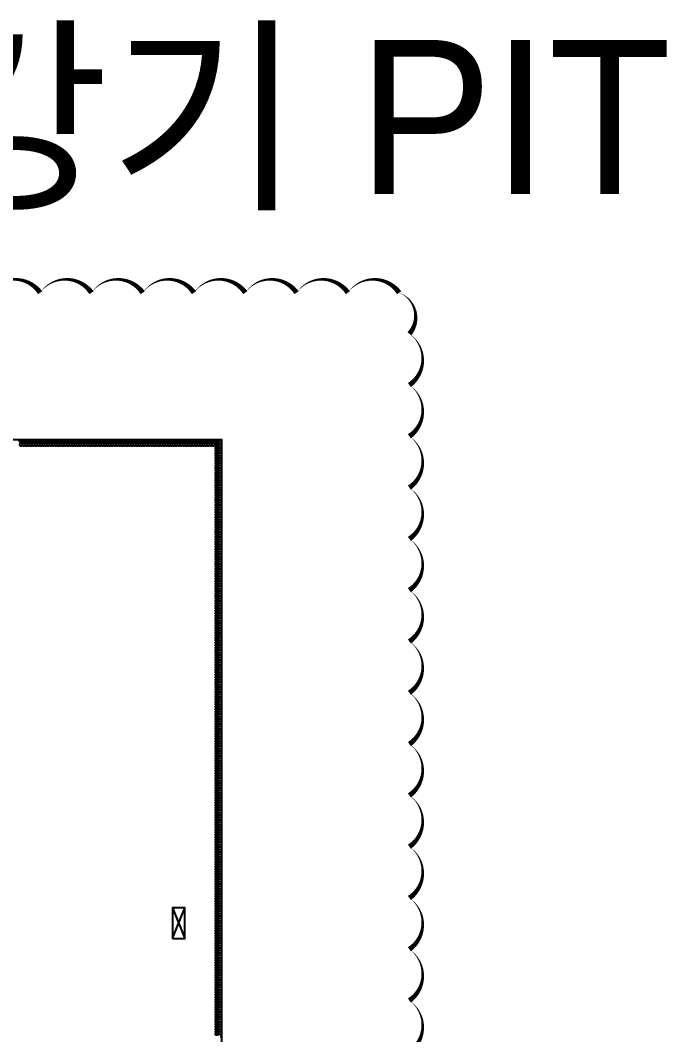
# Model space of a CAD drawing. Header units: millimetres. Extents: x 87841 to 185159, y 39599 to 152003.
# Drawn here: x 96850 to 103153, y 115768 to 125656 of the extents above; entities that cross this region are included whole.
import ezdxf

# ---------------------------------------------------------------- set-up
doc = ezdxf.new("R2010")
doc.units = ezdxf.units.MM
doc.header["$LTSCALE"] = 300
doc.linetypes.add('HID', pattern=[2.3, 1.5, -0.8])
for name, color, linetype in [('ISL', 251, 'Continuous'), ('OPEN', 1, 'HID'), ('트랜치', 8, 'Continuous')]:
    doc.layers.add(name, color=color, linetype=linetype)
doc.layers.add('NOPLOT', color=191, linetype='Continuous', plot=False)
doc.layers.add('NOPLOT-TEXT', color=41, linetype='Continuous', plot=False)
doc.styles.add('Gtx', font='Dotum.ttf')

msp = doc.modelspace()

# ---------------------------------------------------------------- linework, layer by layer
at = {"layer": 'ISL', "elevation": 0}
msp.add_lwpolyline([(92053.6, 107145), (98813.6, 107145), (98813.6, 121565), (92053.6, 121565)], close=True, dxfattribs=at)
at = {"layer": 'ISL'}
for points in [[(98753.6, 121505, -0.509267), (98743, 121519.6), (98752.2, 121550.5, 1.372593), (98731, 121550.5), (98740.2, 121519.6, -0.509267), (98729.6, 121505, -0.509267), (98719, 121519.6), (98728.2, 121550.5, 1.372593), (98707, 121550.5), (98716.2, 121519.6, -0.509267), (98705.6, 121505, -0.509267), (98695, 121519.6), (98704.2, 121550.5, 1.372593), (98683, 121550.5), (98692.2, 121519.6, -0.509267), (98681.6, 121505, -0.509267), (98671, 121519.6), (98680.2, 121550.5, 1.372593), (98659, 121550.5), (98668.2, 121519.6, -0.509267), (98657.6, 121505, -0.509267), (98647, 121519.6), (98656.2, 121550.5, 1.372593), (98635, 121550.5), (98644.2, 121519.6, -0.509267), (98633.6, 121505, -0.509267), (98623, 121519.6), (98632.2, 121550.5, 1.372593), (98611, 121550.5), (98620.2, 121519.6, -0.509267), (98609.6, 121505, -0.509267), (98599, 121519.6), (98608.2, 121550.5, 1.372593), (98587, 121550.5), (98596.2, 121519.6, -0.509267), (98585.6, 121505, -0.509267), (98575, 121519.6), (98584.2, 121550.5, 1.372593), (98563, 121550.5), (98572.2, 121519.6, -0.509267), (98561.6, 121505, -0.509267), (98551, 121519.6), (98560.2, 121550.5, 1.372593), (98539, 121550.5), (98548.2, 121519.6, -0.509267), (98537.6, 121505, -0.509267), (98527, 121519.6), (98536.2, 121550.5, 1.372593), (98515, 121550.5), (98524.2, 121519.6, -0.509267), (98513.6, 121505, -0.509267), (98503, 121519.6), (98512.2, 121550.5, 1.372593), (98491, 121550.5), (98500.2, 121519.6, -0.509267), (98489.6, 121505, -0.509267), (98479, 121519.6), (98488.2, 121550.5, 1.372593), (98467, 121550.5), (98476.2, 121519.6, -0.509267), (98465.6, 121505, -0.509267), (98455, 121519.6), (98464.2, 121550.5, 1.372593), (98443, 121550.5), (98452.2, 121519.6, -0.509267), (98441.6, 121505, -0.509267), (98431, 121519.6), (98440.2, 121550.5, 1.372593), (98419, 121550.5), (98428.2, 121519.6, -0.509267), (98417.6, 121505, -0.509267), (98407, 121519.6), (98416.2, 121550.5, 1.372593), (98395, 121550.5), (98404.2, 121519.6, -0.509267), (98393.6, 121505, -0.509267), (98383, 121519.6), (98392.2, 121550.5, 1.372593), (98371, 121550.5), (98380.2, 121519.6, -0.509267), (98369.6, 121505, -0.509267), (98359, 121519.6), (98368.2, 121550.5, 1.372593), (98347, 121550.5), (98356.2, 121519.6, -0.509267), (98345.6, 121505, -0.509267), (98335, 121519.6), (98344.2, 121550.5, 1.372593), (98323, 121550.5), (98332.2, 121519.6, -0.509267), (98321.6, 121505, -0.509267), (98311, 121519.6), (98320.2, 121550.5, 1.372593), (98299, 121550.5), (98308.2, 121519.6, -0.509267), (98297.6, 121505, -0.509267), (98287, 121519.6), (98296.2, 121550.5, 1.372593), (98275, 121550.5), (98284.2, 121519.6, -0.509267), (98273.6, 121505, -0.509267), (98263, 121519.6), (98272.2, 121550.5, 1.372593), (98251, 121550.5), (98260.2, 121519.6, -0.509267), (98249.6, 121505, -0.509267), (98239, 121519.6), (98248.2, 121550.5, 1.372593), (98227, 121550.5), (98236.2, 121519.6, -0.509267), (98225.6, 121505, -0.509267), (98215, 121519.6), (98224.2, 121550.5, 1.372593), (98203, 121550.5), (98212.2, 121519.6, -0.509267), (98201.6, 121505, -0.509267), (98191, 121519.6), (98200.2, 121550.5, 1.372593), (98179, 121550.5), (98188.2, 121519.6, -0.509267), (98177.6, 121505, -0.509267), (98167, 121519.6), (98176.2, 121550.5, 1.372593), (98155, 121550.5), (98164.2, 121519.6, -0.509267), (98153.6, 121505, -0.509267), (98143, 121519.6), (98152.2, 121550.5, 1.372593), (98131, 121550.5), (98140.2, 121519.6, -0.509267), (98129.6, 121505, -0.509267), (98119, 121519.6), (98128.2, 121550.5, 1.372593), (98107, 121550.5), (98116.2, 121519.6, -0.509267), (98105.6, 121505, -0.509267), (98095, 121519.6), (98104.2, 121550.5, 1.372593), (98083, 121550.5), (98092.2, 121519.6, -0.509267), (98081.6, 121505, -0.509267), (98071, 121519.6), (98080.2, 121550.5, 1.372593), (98059, 121550.5), (98068.2, 121519.6, -0.509267), (98057.6, 121505, -0.509267), (98047, 121519.6), (98056.2, 121550.5, 1.372593), (98035, 121550.5), (98044.2, 121519.6, -0.509267), (98033.6, 121505, -0.509267), (98023, 121519.6), (98032.2, 121550.5, 1.372593), (98011, 121550.5), (98020.2, 121519.6, -0.509267), (98009.6, 121505, -0.509267), (97999, 121519.6), (98008.2, 121550.5, 1.372593), (97987, 121550.5), (97996.2, 121519.6, -0.509267), (97985.6, 121505, -0.509267), (97975, 121519.6), (97984.2, 121550.5, 1.372593), (97963, 121550.5), (97972.2, 121519.6, -0.509267), (97961.6, 121505, -0.509267), (97951, 121519.6), (97960.2, 121550.5, 1.372593), (97939, 121550.5), (97948.2, 121519.6, -0.509267), (97937.6, 121505, -0.509267), (97927, 121519.6), (97936.2, 121550.5, 1.372593), (97915, 121550.5), (97924.2, 121519.6, -0.509267), (97913.6, 121505, -0.509267), (97903, 121519.6), (97912.2, 121550.5, 1.372593), (97891, 121550.5), (97900.2, 121519.6, -0.509267), (97889.6, 121505, -0.509267), (97879, 121519.6), (97888.2, 121550.5, 1.372593), (97867, 121550.5), (97876.2, 121519.6, -0.509267), (97865.6, 121505, -0.509267), (97855, 121519.6), (97864.2, 121550.5, 1.372593), (97843, 121550.5), (97852.2, 121519.6, -0.509267), (97841.6, 121505, -0.509267), (97831, 121519.6), (97840.2, 121550.5, 1.372593), (97819, 121550.5), (97828.2, 121519.6, -0.509267), (97817.6, 121505, -0.509267), (97807, 121519.6), (97816.2, 121550.5, 1.372593), (97795, 121550.5), (97804.2, 121519.6, -0.509267), (97793.6, 121505, -0.509267), (97783, 121519.6), (97792.2, 121550.5, 1.372593), (97771, 121550.5), (97780.2, 121519.6, -0.509267), (97769.6, 121505, -0.509267), (97759, 121519.6), (97768.2, 121550.5, 1.372593), (97747, 121550.5), (97756.2, 121519.6, -0.509267), (97745.6, 121505, -0.509267), (97735, 121519.6), (97744.2, 121550.5, 1.372593), (97723, 121550.5), (97732.2, 121519.6, -0.509267), (97721.6, 121505, -0.509267), (97711, 121519.6), (97720.2, 121550.5, 1.372593), (97699, 121550.5), (97708.2, 121519.6, -0.509267), (97697.6, 121505, -0.509267), (97687, 121519.6), (97696.2, 121550.5, 1.372593), (97675, 121550.5), (97684.2, 121519.6, -0.509267), (97673.6, 121505, -0.509267), (97663, 121519.6), (97672.2, 121550.5, 1.372593), (97651, 121550.5), (97660.2, 121519.6, -0.509267), (97649.6, 121505, -0.509267), (97639, 121519.6), (97648.2, 121550.5, 1.372593), (97627, 121550.5), (97636.2, 121519.6, -0.509267), (97625.6, 121505, -0.509267), (97615, 121519.6), (97624.2, 121550.5, 1.372593), (97603, 121550.5), (97612.2, 121519.6, -0.509267), (97601.6, 121505, -0.509267), (97591, 121519.6), (97600.2, 121550.5, 1.372593), (97579, 121550.5), (97588.2, 121519.6, -0.509267), (97577.6, 121505, -0.509267), (97567, 121519.6), (97576.2, 121550.5, 1.372593), (97555, 121550.5), (97564.2, 121519.6, -0.509267), (97553.6, 121505, -0.509267), (97543, 121519.6), (97552.2, 121550.5, 1.372593), (97531, 121550.5), (97540.2, 121519.6, -0.509267), (97529.6, 121505, -0.509267), (97519, 121519.6), (97528.2, 121550.5, 1.372593), (97507, 121550.5), (97516.2, 121519.6, -0.509267), (97505.6, 121505, -0.509267), (97495, 121519.6), (97504.2, 121550.5, 1.372593), (97483, 121550.5), (97492.2, 121519.6, -0.509267), (97481.6, 121505, -0.509267), (97471, 121519.6), (97480.2, 121550.5, 1.372593), (97459, 121550.5), (97468.2, 121519.6, -0.509267), (97457.6, 121505, -0.509267), (97447, 121519.6), (97456.2, 121550.5, 1.372593), (97435, 121550.5), (97444.2, 121519.6, -0.509267), (97433.6, 121505, -0.509267), (97423, 121519.6), (97432.2, 121550.5, 1.372593), (97411, 121550.5), (97420.2, 121519.6, -0.509267), (97409.6, 121505, -0.509267), (97399, 121519.6), (97408.2, 121550.5, 1.372593), (97387, 121550.5), (97396.2, 121519.6, -0.509267), (97385.6, 121505, -0.509267), (97375, 121519.6), (97384.2, 121550.5, 1.372593), (97363, 121550.5), (97372.2, 121519.6, -0.509267), (97361.6, 121505, -0.509267), (97351, 121519.6), (97360.2, 121550.5, 1.372593), (97339, 121550.5), (97348.2, 121519.6, -0.509267), (97337.6, 121505, -0.509267), (97327, 121519.6), (97336.2, 121550.5, 1.372593), (97315, 121550.5), (97324.2, 121519.6, -0.509267), (97313.6, 121505, -0.509267), (97303, 121519.6), (97312.2, 121550.5, 1.372593), (97291, 121550.5), (97300.2, 121519.6, -0.509267), (97289.6, 121505, -0.509267), (97279, 121519.6), (97288.2, 121550.5, 1.372593), (97267, 121550.5), (97276.2, 121519.6, -0.509267), (97265.6, 121505, -0.509267), (97255, 121519.6), (97264.2, 121550.5, 1.372593), (97243, 121550.5), (97252.2, 121519.6, -0.509267), (97241.6, 121505, -0.509267), (97231, 121519.6), (97240.2, 121550.5, 1.372593), (97219, 121550.5), (97228.2, 121519.6, -0.509267), (97217.6, 121505, -0.509267), (97207, 121519.6), (97216.2, 121550.5, 1.372593), (97195, 121550.5), (97204.2, 121519.6, -0.509267), (97193.6, 121505, -0.509267), (97183, 121519.6), (97192.2, 121550.5, 1.372593), (97171, 121550.5), (97180.2, 121519.6, -0.509267), (97169.6, 121505, -0.509267), (97159, 121519.6), (97168.2, 121550.5, 1.372593), (97147, 121550.5), (97156.2, 121519.6, -0.509267), (97145.6, 121505, -0.509267), (97135, 121519.6), (97144.2, 121550.5, 1.372593), (97123, 121550.5), (97132.2, 121519.6, -0.509267), (97121.6, 121505, -0.509267), (97111, 121519.6), (97120.2, 121550.5, 1.372593), (97099, 121550.5), (97108.2, 121519.6, -0.509267), (97097.6, 121505, -0.509267), (97087, 121519.6), (97096.2, 121550.5, 1.372593), (97075, 121550.5), (97084.2, 121519.6, -0.509267), (97073.6, 121505, -0.509267), (97063, 121519.6), (97072.2, 121550.5, 1.372593), (97051, 121550.5), (97060.2, 121519.6, -0.509267), (97049.6, 121505, -0.509267), (97039, 121519.6), (97048.2, 121550.5, 1.372593), (97027, 121550.5), (97036.2, 121519.6, -0.509267), (97025.6, 121505, -0.509267), (97015, 121519.6), (97024.2, 121550.5, 1.372593), (97003, 121550.5), (97012.2, 121519.6, -0.509267), (97001.6, 121505, -0.509267), (96991, 121519.6), (97000.2, 121550.5, 1.372593), (96979, 121550.5), (96988.2, 121519.6, -0.509267), (96977.6, 121505, -0.509267), (96967, 121519.6), (96976.2, 121550.5, 1.372593), (96955, 121550.5), (96964.2, 121519.6, -0.509267), (96953.6, 121505, -0.509267), (96943, 121519.6), (96952.2, 121550.5, 1.372593), (96931, 121550.5), (96940.2, 121519.6, -0.509267), (96929.6, 121505, -0.509267), (96919, 121519.6), (96928.2, 121550.5, 1.372593), (96907, 121550.5), (96916.2, 121519.6, -0.509267), (96905.6, 121505, -0.509267), (96895, 121519.6), (96904.2, 121550.5, 1.372593), (96883, 121550.5), (96892.2, 121519.6, -0.509267), (96881.6, 121505, -0.509267), (96871, 121519.6), (96880.2, 121550.5, 1.372593), (96859, 121550.5), (96868.2, 121519.6, -0.509267), (96857.6, 121505, -0.509267), (96847, 121519.6), (96856.2, 121550.5, 1.372593), (96835, 121550.5)], [(98799, 115750.4, 1.372593), (98799, 115771.6), (98768.1, 115762.4, -0.509267), (98753.6, 115773, -0.509267), (98768.1, 115783.6), (98799, 115774.4, 1.372593), (98799, 115795.6), (98768.1, 115786.4, -0.509267), (98753.6, 115797, -0.509267), (98768.1, 115807.6), (98799, 115798.4, 1.372593), (98799, 115819.6), (98768.1, 115810.4, -0.509267), (98753.6, 115821, -0.509267), (98768.1, 115831.6), (98799, 115822.4, 1.372593), (98799, 115843.6), (98768.1, 115834.4, -0.509267), (98753.6, 115845, -0.509267), (98768.1, 115855.6), (98799, 115846.4, 1.372593), (98799, 115867.6), (98768.1, 115858.4, -0.509267), (98753.6, 115869, -0.509267), (98768.1, 115879.6), (98799, 115870.4, 1.372593), (98799, 115891.6), (98768.1, 115882.4, -0.509267), (98753.6, 115893, -0.509267), (98768.1, 115903.6), (98799, 115894.4, 1.372593), (98799, 115915.6), (98768.1, 115906.4, -0.509267), (98753.6, 115917, -0.509267), (98768.1, 115927.6), (98799, 115918.4, 1.372593), (98799, 115939.6), (98768.1, 115930.4, -0.509267), (98753.6, 115941, -0.509267), (98768.1, 115951.6), (98799, 115942.4, 1.372593), (98799, 115963.6), (98768.1, 115954.4, -0.509267), (98753.6, 115965, -0.509267), (98768.1, 115975.6), (98799, 115966.4, 1.372593), (98799, 115987.6), (98768.1, 115978.4, -0.509267), (98753.6, 115989, -0.509267), (98768.1, 115999.6), (98799, 115990.4, 1.372593), (98799, 116011.6), (98768.1, 116002.4, -0.509267), (98753.6, 116013, -0.509267), (98768.1, 116023.6), (98799, 116014.4, 1.372593), (98799, 116035.6), (98768.1, 116026.4, -0.509267), (98753.6, 116037, -0.509267), (98768.1, 116047.6), (98799, 116038.4, 1.372593), (98799, 116059.6), (98768.1, 116050.4, -0.509267), (98753.6, 116061, -0.509267), (98768.1, 116071.6), (98799, 116062.4, 1.372593), (98799, 116083.6), (98768.1, 116074.4, -0.509267), (98753.6, 116085, -0.509267), (98768.1, 116095.6), (98799, 116086.4, 1.372593), (98799, 116107.6), (98768.1, 116098.4, -0.509267), (98753.6, 116109, -0.509267), (98768.1, 116119.6), (98799, 116110.4, 1.372593), (98799, 116131.6), (98768.1, 116122.4, -0.509267), (98753.6, 116133, -0.509267), (98768.1, 116143.6), (98799, 116134.4, 1.372593), (98799, 116155.6), (98768.1, 116146.4, -0.509267), (98753.6, 116157, -0.509267), (98768.1, 116167.6), (98799, 116158.4, 1.372593), (98799, 116179.6), (98768.1, 116170.4, -0.509267), (98753.6, 116181, -0.509267), (98768.1, 116191.6), (98799, 116182.4, 1.372593), (98799, 116203.6), (98768.1, 116194.4, -0.509267), (98753.6, 116205, -0.509267), (98768.1, 116215.6), (98799, 116206.4, 1.372593), (98799, 116227.6), (98768.1, 116218.4, -0.509267), (98753.6, 116229, -0.509267), (98768.1, 116239.6), (98799, 116230.4, 1.372593), (98799, 116251.6), (98768.1, 116242.4, -0.509267), (98753.6, 116253, -0.509267), (98768.1, 116263.6), (98799, 116254.4, 1.372593), (98799, 116275.6), (98768.1, 116266.4, -0.509267), (98753.6, 116277, -0.509267), (98768.1, 116287.6), (98799, 116278.4, 1.372593), (98799, 116299.6), (98768.1, 116290.4, -0.509267), (98753.6, 116301, -0.509267), (98768.1, 116311.6), (98799, 116302.4, 1.372593), (98799, 116323.6), (98768.1, 116314.4, -0.509267), (98753.6, 116325, -0.509267), (98768.1, 116335.6), (98799, 116326.4, 1.372593), (98799, 116347.6), (98768.1, 116338.4, -0.509267), (98753.6, 116349, -0.509267), (98768.1, 116359.6), (98799, 116350.4, 1.372593), (98799, 116371.6), (98768.1, 116362.4, -0.509267), (98753.6, 116373, -0.509267), (98768.1, 116383.6), (98799, 116374.4, 1.372593), (98799, 116395.6), (98768.1, 116386.4, -0.509267), (98753.6, 116397, -0.509267), (98768.1, 116407.6), (98799, 116398.4, 1.372593), (98799, 116419.6), (98768.1, 116410.4, -0.509267), (98753.6, 116421, -0.509267), (98768.1, 116431.6), (98799, 116422.4, 1.372593), (98799, 116443.6), (98768.1, 116434.4, -0.509267), (98753.6, 116445, -0.509267), (98768.1, 116455.6), (98799, 116446.4, 1.372593), (98799, 116467.6), (98768.1, 116458.4, -0.509267), (98753.6, 116469, -0.509267), (98768.1, 116479.6), (98799, 116470.4, 1.372593), (98799, 116491.6), (98768.1, 116482.4, -0.509267), (98753.6, 116493, -0.509267), (98768.1, 116503.6), (98799, 116494.4, 1.372593), (98799, 116515.6), (98768.1, 116506.4, -0.509267), (98753.6, 116517, -0.509267), (98768.1, 116527.6), (98799, 116518.4, 1.372593), (98799, 116539.6), (98768.1, 116530.4, -0.509267), (98753.6, 116541, -0.509267), (98768.1, 116551.6), (98799, 116542.4, 1.372593), (98799, 116563.6), (98768.1, 116554.4, -0.509267), (98753.6, 116565, -0.509267), (98768.1, 116575.6), (98799, 116566.4, 1.372593), (98799, 116587.6), (98768.1, 116578.4, -0.509267), (98753.6, 116589, -0.509267), (98768.1, 116599.6), (98799, 116590.4, 1.372593), (98799, 116611.6), (98768.1, 116602.4, -0.509267), (98753.6, 116613, -0.509267), (98768.1, 116623.6), (98799, 116614.4, 1.372593), (98799, 116635.6), (98768.1, 116626.4, -0.509267), (98753.6, 116637, -0.509267), (98768.1, 116647.6), (98799, 116638.4, 1.372593), (98799, 116659.6), (98768.1, 116650.4, -0.509267), (98753.6, 116661, -0.509267), (98768.1, 116671.6), (98799, 116662.4, 1.372593), (98799, 116683.6), (98768.1, 116674.4, -0.509267), (98753.6, 116685, -0.509267), (98768.1, 116695.6), (98799, 116686.4, 1.372593), (98799, 116707.6), (98768.1, 116698.4, -0.509267), (98753.6, 116709, -0.509267), (98768.1, 116719.6), (98799, 116710.4, 1.372593), (98799, 116731.6), (98768.1, 116722.4, -0.509267), (98753.6, 116733, -0.509267), (98768.1, 116743.6), (98799, 116734.4, 1.372593), (98799, 116755.6), (98768.1, 116746.4, -0.509267), (98753.6, 116757, -0.509267), (98768.1, 116767.6), (98799, 116758.4, 1.372593), (98799, 116779.6), (98768.1, 116770.4, -0.509267), (98753.6, 116781, -0.509267), (98768.1, 116791.6), (98799, 116782.4, 1.372593), (98799, 116803.6), (98768.1, 116794.4, -0.509267), (98753.6, 116805, -0.509267), (98768.1, 116815.6), (98799, 116806.4, 1.372593), (98799, 116827.6), (98768.1, 116818.4, -0.509267), (98753.6, 116829, -0.509267), (98768.1, 116839.6), (98799, 116830.4, 1.372593), (98799, 116851.6), (98768.1, 116842.4, -0.509267), (98753.6, 116853, -0.509267), (98768.1, 116863.6), (98799, 116854.4, 1.372593), (98799, 116875.6), (98768.1, 116866.4, -0.509267), (98753.6, 116877, -0.509267), (98768.1, 116887.6), (98799, 116878.4, 1.372593), (98799, 116899.6), (98768.1, 116890.4, -0.509267), (98753.6, 116901, -0.509267), (98768.1, 116911.6), (98799, 116902.4, 1.372593), (98799, 116923.6), (98768.1, 116914.4, -0.509267), (98753.6, 116925, -0.509267), (98768.1, 116935.6), (98799, 116926.4, 1.372593), (98799, 116947.6), (98768.1, 116938.4, -0.509267), (98753.6, 116949, -0.509267), (98768.1, 116959.6), (98799, 116950.4, 1.372593), (98799, 116971.6), (98768.1, 116962.4, -0.509267), (98753.6, 116973, -0.509267), (98768.1, 116983.6), (98799, 116974.4, 1.372593), (98799, 116995.6), (98768.1, 116986.4, -0.509267), (98753.6, 116997, -0.509267), (98768.1, 117007.6), (98799, 116998.4, 1.372593), (98799, 117019.6), (98768.1, 117010.4, -0.509267), (98753.6, 117021, -0.509267), (98768.1, 117031.6), (98799, 117022.4, 1.372593), (98799, 117043.6), (98768.1, 117034.4, -0.509267), (98753.6, 117045, -0.509267), (98768.1, 117055.6), (98799, 117046.4, 1.372593), (98799, 117067.6), (98768.1, 117058.4, -0.509267), (98753.6, 117069, -0.509267), (98768.1, 117079.6), (98799, 117070.4, 1.372593), (98799, 117091.6), (98768.1, 117082.4, -0.509267), (98753.6, 117093, -0.509267), (98768.1, 117103.6), (98799, 117094.4, 1.372593), (98799, 117115.6), (98768.1, 117106.4, -0.509267), (98753.6, 117117, -0.509267), (98768.1, 117127.6), (98799, 117118.4, 1.372593), (98799, 117139.6), (98768.1, 117130.4, -0.509267), (98753.6, 117141, -0.509267), (98768.1, 117151.6), (98799, 117142.4, 1.372593), (98799, 117163.6), (98768.1, 117154.4, -0.509267), (98753.6, 117165, -0.509267), (98768.1, 117175.6), (98799, 117166.4, 1.372593), (98799, 117187.6), (98768.1, 117178.4, -0.509267), (98753.6, 117189, -0.509267), (98768.1, 117199.6), (98799, 117190.4, 1.372593), (98799, 117211.6), (98768.1, 117202.4, -0.509267), (98753.6, 117213, -0.509267), (98768.1, 117223.6), (98799, 117214.4, 1.372593), (98799, 117235.6), (98768.1, 117226.4, -0.509267), (98753.6, 117237, -0.509267), (98768.1, 117247.6), (98799, 117238.4, 1.372593), (98799, 117259.6), (98768.1, 117250.4, -0.509267), (98753.6, 117261, -0.509267), (98768.1, 117271.6), (98799, 117262.4, 1.372593), (98799, 117283.6), (98768.1, 117274.4, -0.509267), (98753.6, 117285, -0.509267), (98768.1, 117295.6), (98799, 117286.4, 1.372593), (98799, 117307.6), (98768.1, 117298.4, -0.509267), (98753.6, 117309, -0.509267), (98768.1, 117319.6), (98799, 117310.4, 1.372593), (98799, 117331.6), (98768.1, 117322.4, -0.509267), (98753.6, 117333, -0.509267), (98768.1, 117343.6), (98799, 117334.4, 1.372593), (98799, 117355.6), (98768.1, 117346.4, -0.509267), (98753.6, 117357, -0.509267), (98768.1, 117367.6), (98799, 117358.4, 1.372593), (98799, 117379.6), (98768.1, 117370.4, -0.509267), (98753.6, 117381, -0.509267), (98768.1, 117391.6), (98799, 117382.4, 1.372593), (98799, 117403.6), (98768.1, 117394.4, -0.509267), (98753.6, 117405, -0.509267), (98768.1, 117415.6), (98799, 117406.4, 1.372593), (98799, 117427.6), (98768.1, 117418.4, -0.509267), (98753.6, 117429, -0.509267), (98768.1, 117439.6), (98799, 117430.4, 1.372593), (98799, 117451.6), (98768.1, 117442.4, -0.509267), (98753.6, 117453, -0.509267), (98768.1, 117463.6), (98799, 117454.4, 1.372593), (98799, 117475.6), (98768.1, 117466.4, -0.509267), (98753.6, 117477, -0.509267), (98768.1, 117487.6), (98799, 117478.4, 1.372593), (98799, 117499.6), (98768.1, 117490.4, -0.509267), (98753.6, 117501, -0.509267), (98768.1, 117511.6), (98799, 117502.4, 1.372593), (98799, 117523.6), (98768.1, 117514.4, -0.509267), (98753.6, 117525, -0.509267), (98768.1, 117535.6), (98799, 117526.4, 1.372593), (98799, 117547.6), (98768.1, 117538.4, -0.509267), (98753.6, 117549, -0.509267), (98768.1, 117559.6), (98799, 117550.4, 1.372593), (98799, 117571.6), (98768.1, 117562.4, -0.509267), (98753.6, 117573, -0.509267), (98768.1, 117583.6), (98799, 117574.4, 1.372593), (98799, 117595.6), (98768.1, 117586.4, -0.509267), (98753.6, 117597, -0.509267), (98768.1, 117607.6), (98799, 117598.4, 1.372593), (98799, 117619.6), (98768.1, 117610.4, -0.509267), (98753.6, 117621, -0.509267), (98768.1, 117631.6), (98799, 117622.4, 1.372593), (98799, 117643.6), (98768.1, 117634.4, -0.509267), (98753.6, 117645, -0.509267), (98768.1, 117655.6), (98799, 117646.4, 1.372593), (98799, 117667.6), (98768.1, 117658.4, -0.509267), (98753.6, 117669, -0.509267), (98768.1, 117679.6), (98799, 117670.4, 1.372593), (98799, 117691.6), (98768.1, 117682.4, -0.509267), (98753.6, 117693, -0.509267), (98768.1, 117703.6), (98799, 117694.4, 1.372593), (98799, 117715.6), (98768.1, 117706.4, -0.509267), (98753.6, 117717, -0.509267), (98768.1, 117727.6), (98799, 117718.4, 1.372593), (98799, 117739.6), (98768.1, 117730.4, -0.509267), (98753.6, 117741, -0.509267), (98768.1, 117751.6), (98799, 117742.4, 1.372593), (98799, 117763.6), (98768.1, 117754.4, -0.509267), (98753.6, 117765, -0.509267), (98768.1, 117775.6), (98799, 117766.4, 1.372593), (98799, 117787.6), (98768.1, 117778.4, -0.509267), (98753.6, 117789, -0.509267), (98768.1, 117799.6), (98799, 117790.4, 1.372593), (98799, 117811.6), (98768.1, 117802.4, -0.509267), (98753.6, 117813, -0.509267), (98768.1, 117823.6), (98799, 117814.4, 1.372593), (98799, 117835.6), (98768.1, 117826.4, -0.509267), (98753.6, 117837, -0.509267), (98768.1, 117847.6), (98799, 117838.4, 1.372593), (98799, 117859.6), (98768.1, 117850.4, -0.509267), (98753.6, 117861, -0.509267), (98768.1, 117871.6), (98799, 117862.4, 1.372593), (98799, 117883.6), (98768.1, 117874.4, -0.509267), (98753.6, 117885, -0.509267), (98768.1, 117895.6), (98799, 117886.4, 1.372593), (98799, 117907.6), (98768.1, 117898.4, -0.509267), (98753.6, 117909, -0.509267), (98768.1, 117919.6), (98799, 117910.4, 1.372593), (98799, 117931.6), (98768.1, 117922.4, -0.509267), (98753.6, 117933, -0.509267), (98768.1, 117943.6), (98799, 117934.4, 1.372593), (98799, 117955.6), (98768.1, 117946.4, -0.509267), (98753.6, 117957, -0.509267), (98768.1, 117967.6), (98799, 117958.4, 1.372593), (98799, 117979.6), (98768.1, 117970.4, -0.509267), (98753.6, 117981, -0.509267), (98768.1, 117991.6), (98799, 117982.4, 1.372593), (98799, 118003.6), (98768.1, 117994.4, -0.509267), (98753.6, 118005, -0.509267), (98768.1, 118015.6), (98799, 118006.4, 1.372593), (98799, 118027.6), (98768.1, 118018.4, -0.509267), (98753.6, 118029, -0.509267), (98768.1, 118039.6), (98799, 118030.4, 1.372593), (98799, 118051.6), (98768.1, 118042.4, -0.509267), (98753.6, 118053, -0.509267), (98768.1, 118063.6), (98799, 118054.4, 1.372593), (98799, 118075.6), (98768.1, 118066.4, -0.509267), (98753.6, 118077, -0.509267), (98768.1, 118087.6), (98799, 118078.4, 1.372593), (98799, 118099.6), (98768.1, 118090.4, -0.509267), (98753.6, 118101, -0.509267), (98768.1, 118111.6), (98799, 118102.4, 1.372593), (98799, 118123.6), (98768.1, 118114.4, -0.509267), (98753.6, 118125, -0.509267), (98768.1, 118135.6), (98799, 118126.4, 1.372593), (98799, 118147.6), (98768.1, 118138.4, -0.509267), (98753.6, 118149, -0.509267), (98768.1, 118159.6), (98799, 118150.4, 1.372593), (98799, 118171.6), (98768.1, 118162.4, -0.509267), (98753.6, 118173, -0.509267), (98768.1, 118183.6), (98799, 118174.4, 1.372593), (98799, 118195.6), (98768.1, 118186.4, -0.509267), (98753.6, 118197, -0.509267), (98768.1, 118207.6), (98799, 118198.4, 1.372593), (98799, 118219.6), (98768.1, 118210.4, -0.509267), (98753.6, 118221, -0.509267), (98768.1, 118231.6), (98799, 118222.4, 1.372593), (98799, 118243.6), (98768.1, 118234.4, -0.509267), (98753.6, 118245, -0.509267), (98768.1, 118255.6), (98799, 118246.4, 1.372593), (98799, 118267.6), (98768.1, 118258.4, -0.509267), (98753.6, 118269, -0.509267), (98768.1, 118279.6), (98799, 118270.4, 1.372593), (98799, 118291.6), (98768.1, 118282.4, -0.509267), (98753.6, 118293, -0.509267), (98768.1, 118303.6), (98799, 118294.4, 1.372593), (98799, 118315.6), (98768.1, 118306.4, -0.509267), (98753.6, 118317, -0.509267), (98768.1, 118327.6), (98799, 118318.4, 1.372593), (98799, 118339.6), (98768.1, 118330.4, -0.509267), (98753.6, 118341, -0.509267), (98768.1, 118351.6), (98799, 118342.4, 1.372593), (98799, 118363.6), (98768.1, 118354.4, -0.509267), (98753.6, 118365, -0.509267), (98768.1, 118375.6), (98799, 118366.4, 1.372593), (98799, 118387.6), (98768.1, 118378.4, -0.509267), (98753.6, 118389, -0.509267), (98768.1, 118399.6), (98799, 118390.4, 1.372593), (98799, 118411.6), (98768.1, 118402.4, -0.509267), (98753.6, 118413, -0.509267), (98768.1, 118423.6), (98799, 118414.4, 1.372593), (98799, 118435.6), (98768.1, 118426.4, -0.509267), (98753.6, 118437, -0.509267), (98768.1, 118447.6), (98799, 118438.4, 1.372593), (98799, 118459.6), (98768.1, 118450.4, -0.509267), (98753.6, 118461, -0.509267), (98768.1, 118471.6), (98799, 118462.4, 1.372593), (98799, 118483.6), (98768.1, 118474.4, -0.509267), (98753.6, 118485, -0.509267), (98768.1, 118495.6), (98799, 118486.4, 1.372593), (98799, 118507.6), (98768.1, 118498.4, -0.509267), (98753.6, 118509, -0.509267), (98768.1, 118519.6), (98799, 118510.4, 1.372593), (98799, 118531.6), (98768.1, 118522.4, -0.509267), (98753.6, 118533, -0.509267), (98768.1, 118543.6), (98799, 118534.4, 1.372593), (98799, 118555.6), (98768.1, 118546.4, -0.509267), (98753.6, 118557, -0.509267), (98768.1, 118567.6), (98799, 118558.4, 1.372593), (98799, 118579.6), (98768.1, 118570.4, -0.509267), (98753.6, 118581, -0.509267), (98768.1, 118591.6), (98799, 118582.4, 1.372593), (98799, 118603.6), (98768.1, 118594.4, -0.509267), (98753.6, 118605, -0.509267), (98768.1, 118615.6), (98799, 118606.4, 1.372593), (98799, 118627.6), (98768.1, 118618.4, -0.509267), (98753.6, 118629, -0.509267), (98768.1, 118639.6), (98799, 118630.4, 1.372593), (98799, 118651.6), (98768.1, 118642.4, -0.509267), (98753.6, 118653, -0.509267), (98768.1, 118663.6), (98799, 118654.4, 1.372593), (98799, 118675.6), (98768.1, 118666.4, -0.509267), (98753.6, 118677, -0.509267), (98768.1, 118687.6), (98799, 118678.4, 1.372593), (98799, 118699.6), (98768.1, 118690.4, -0.509267), (98753.6, 118701, -0.509267), (98768.1, 118711.6), (98799, 118702.4, 1.372593), (98799, 118723.6), (98768.1, 118714.4, -0.509267), (98753.6, 118725, -0.509267), (98768.1, 118735.6), (98799, 118726.4, 1.372593), (98799, 118747.6), (98768.1, 118738.4, -0.509267), (98753.6, 118749, -0.509267), (98768.1, 118759.6), (98799, 118750.4, 1.372593), (98799, 118771.6), (98768.1, 118762.4, -0.509267), (98753.6, 118773, -0.509267), (98768.1, 118783.6), (98799, 118774.4, 1.372593), (98799, 118795.6), (98768.1, 118786.4, -0.509267), (98753.6, 118797, -0.509267), (98768.1, 118807.6), (98799, 118798.4, 1.372593), (98799, 118819.6), (98768.1, 118810.4, -0.509267), (98753.6, 118821, -0.509267), (98768.1, 118831.6), (98799, 118822.4, 1.372593), (98799, 118843.6), (98768.1, 118834.4, -0.509267), (98753.6, 118845, -0.509267), (98768.1, 118855.6), (98799, 118846.4, 1.372593), (98799, 118867.6), (98768.1, 118858.4, -0.509267), (98753.6, 118869, -0.509267), (98768.1, 118879.6), (98799, 118870.4, 1.372593), (98799, 118891.6), (98768.1, 118882.4, -0.509267), (98753.6, 118893, -0.509267), (98768.1, 118903.6), (98799, 118894.4, 1.372593), (98799, 118915.6), (98768.1, 118906.4, -0.509267), (98753.6, 118917, -0.509267), (98768.1, 118927.6), (98799, 118918.4, 1.372593), (98799, 118939.6), (98768.1, 118930.4, -0.509267), (98753.6, 118941, -0.509267), (98768.1, 118951.6), (98799, 118942.4, 1.372593), (98799, 118963.6), (98768.1, 118954.4, -0.509267), (98753.6, 118965, -0.509267), (98768.1, 118975.6), (98799, 118966.4, 1.372593), (98799, 118987.6), (98768.1, 118978.4, -0.509267), (98753.6, 118989, -0.509267), (98768.1, 118999.6), (98799, 118990.4, 1.372593), (98799, 119011.6), (98768.1, 119002.4, -0.509267), (98753.6, 119013, -0.509267), (98768.1, 119023.6), (98799, 119014.4, 1.372593), (98799, 119035.6), (98768.1, 119026.4, -0.509267), (98753.6, 119037, -0.509267), (98768.1, 119047.6), (98799, 119038.4, 1.372593), (98799, 119059.6), (98768.1, 119050.4, -0.509267), (98753.6, 119061, -0.509267), (98768.1, 119071.6), (98799, 119062.4, 1.372593), (98799, 119083.6), (98768.1, 119074.4, -0.509267), (98753.6, 119085, -0.509267), (98768.1, 119095.6), (98799, 119086.4, 1.372593), (98799, 119107.6), (98768.1, 119098.4, -0.509267), (98753.6, 119109, -0.509267), (98768.1, 119119.6), (98799, 119110.4, 1.372593), (98799, 119131.6), (98768.1, 119122.4, -0.509267), (98753.6, 119133, -0.509267), (98768.1, 119143.6), (98799, 119134.4, 1.372593), (98799, 119155.6), (98768.1, 119146.4, -0.509267), (98753.6, 119157, -0.509267), (98768.1, 119167.6), (98799, 119158.4, 1.372593), (98799, 119179.6), (98768.1, 119170.4, -0.509267), (98753.6, 119181, -0.509267), (98768.1, 119191.6), (98799, 119182.4, 1.372593), (98799, 119203.6), (98768.1, 119194.4, -0.509267), (98753.6, 119205, -0.509267), (98768.1, 119215.6), (98799, 119206.4, 1.372593), (98799, 119227.6), (98768.1, 119218.4, -0.509267), (98753.6, 119229, -0.509267), (98768.1, 119239.6), (98799, 119230.4, 1.372593), (98799, 119251.6), (98768.1, 119242.4, -0.509267), (98753.6, 119253, -0.509267), (98768.1, 119263.6), (98799, 119254.4, 1.372593), (98799, 119275.6), (98768.1, 119266.4, -0.509267), (98753.6, 119277, -0.509267), (98768.1, 119287.6), (98799, 119278.4, 1.372593), (98799, 119299.6), (98768.1, 119290.4, -0.509267), (98753.6, 119301, -0.509267), (98768.1, 119311.6), (98799, 119302.4, 1.372593), (98799, 119323.6), (98768.1, 119314.4, -0.509267), (98753.6, 119325, -0.509267), (98768.1, 119335.6), (98799, 119326.4, 1.372593), (98799, 119347.6), (98768.1, 119338.4, -0.509267), (98753.6, 119349, -0.509267), (98768.1, 119359.6), (98799, 119350.4, 1.372593), (98799, 119371.6), (98768.1, 119362.4, -0.509267), (98753.6, 119373, -0.509267), (98768.1, 119383.6), (98799, 119374.4, 1.372593), (98799, 119395.6), (98768.1, 119386.4, -0.509267), (98753.6, 119397, -0.509267), (98768.1, 119407.6), (98799, 119398.4, 1.372593), (98799, 119419.6), (98768.1, 119410.4, -0.509267), (98753.6, 119421, -0.509267), (98768.1, 119431.6), (98799, 119422.4, 1.372593), (98799, 119443.6), (98768.1, 119434.4, -0.509267), (98753.6, 119445, -0.509267), (98768.1, 119455.6), (98799, 119446.4, 1.372593), (98799, 119467.6), (98768.1, 119458.4, -0.509267), (98753.6, 119469, -0.509267), (98768.1, 119479.6), (98799, 119470.4, 1.372593), (98799, 119491.6), (98768.1, 119482.4, -0.509267), (98753.6, 119493, -0.509267), (98768.1, 119503.6), (98799, 119494.4, 1.372593), (98799, 119515.6), (98768.1, 119506.4, -0.509267), (98753.6, 119517, -0.509267), (98768.1, 119527.6), (98799, 119518.4, 1.372593), (98799, 119539.6), (98768.1, 119530.4, -0.509267), (98753.6, 119541, -0.509267), (98768.1, 119551.6), (98799, 119542.4, 1.372593), (98799, 119563.6), (98768.1, 119554.4, -0.509267), (98753.6, 119565, -0.509267), (98768.1, 119575.6), (98799, 119566.4, 1.372593), (98799, 119587.6), (98768.1, 119578.4, -0.509267), (98753.6, 119589, -0.509267), (98768.1, 119599.6), (98799, 119590.4, 1.372593), (98799, 119611.6), (98768.1, 119602.4, -0.509267), (98753.6, 119613, -0.509267), (98768.1, 119623.6), (98799, 119614.4, 1.372593), (98799, 119635.6), (98768.1, 119626.4, -0.509267), (98753.6, 119637, -0.509267), (98768.1, 119647.6), (98799, 119638.4, 1.372593), (98799, 119659.6), (98768.1, 119650.4, -0.509267), (98753.6, 119661, -0.509267), (98768.1, 119671.6), (98799, 119662.4, 1.372593), (98799, 119683.6), (98768.1, 119674.4, -0.509267), (98753.6, 119685, -0.509267), (98768.1, 119695.6), (98799, 119686.4, 1.372593), (98799, 119707.6), (98768.1, 119698.4, -0.509267), (98753.6, 119709, -0.509267), (98768.1, 119719.6), (98799, 119710.4, 1.372593), (98799, 119731.6), (98768.1, 119722.4, -0.509267), (98753.6, 119733, -0.509267), (98768.1, 119743.6), (98799, 119734.4, 1.372593), (98799, 119755.6), (98768.1, 119746.4, -0.509267), (98753.6, 119757, -0.509267), (98768.1, 119767.6), (98799, 119758.4, 1.372593), (98799, 119779.6), (98768.1, 119770.4, -0.509267), (98753.6, 119781, -0.509267), (98768.1, 119791.6), (98799, 119782.4, 1.372593), (98799, 119803.6), (98768.1, 119794.4, -0.509267), (98753.6, 119805, -0.509267), (98768.1, 119815.6), (98799, 119806.4, 1.372593), (98799, 119827.6), (98768.1, 119818.4, -0.509267), (98753.6, 119829, -0.509267), (98768.1, 119839.6), (98799, 119830.4, 1.372593), (98799, 119851.6), (98768.1, 119842.4, -0.509267), (98753.6, 119853, -0.509267), (98768.1, 119863.6), (98799, 119854.4, 1.372593), (98799, 119875.6), (98768.1, 119866.4, -0.509267), (98753.6, 119877, -0.509267), (98768.1, 119887.6), (98799, 119878.4, 1.372593), (98799, 119899.6), (98768.1, 119890.4, -0.509267), (98753.6, 119901, -0.509267), (98768.1, 119911.6), (98799, 119902.4, 1.372593), (98799, 119923.6), (98768.1, 119914.4, -0.509267), (98753.6, 119925, -0.509267), (98768.1, 119935.6), (98799, 119926.4, 1.372593), (98799, 119947.6), (98768.1, 119938.4, -0.509267), (98753.6, 119949, -0.509267), (98768.1, 119959.6), (98799, 119950.4, 1.372593), (98799, 119971.6), (98768.1, 119962.4, -0.509267), (98753.6, 119973, -0.509267), (98768.1, 119983.6), (98799, 119974.4, 1.372593), (98799, 119995.6), (98768.1, 119986.4, -0.509267), (98753.6, 119997, -0.509267), (98768.1, 120007.6), (98799, 119998.4, 1.372593), (98799, 120019.6), (98768.1, 120010.4, -0.509267), (98753.6, 120021, -0.509267), (98768.1, 120031.6), (98799, 120022.4, 1.372593), (98799, 120043.6), (98768.1, 120034.4, -0.509267), (98753.6, 120045, -0.509267), (98768.1, 120055.6), (98799, 120046.4, 1.372593), (98799, 120067.6), (98768.1, 120058.4, -0.509267), (98753.6, 120069, -0.509267), (98768.1, 120079.6), (98799, 120070.4, 1.372593), (98799, 120091.6), (98768.1, 120082.4, -0.509267), (98753.6, 120093, -0.509267), (98768.1, 120103.6), (98799, 120094.4, 1.372593), (98799, 120115.6), (98768.1, 120106.4, -0.509267), (98753.6, 120117, -0.509267), (98768.1, 120127.6), (98799, 120118.4, 1.372593), (98799, 120139.6), (98768.1, 120130.4, -0.509267), (98753.6, 120141, -0.509267), (98768.1, 120151.6), (98799, 120142.4, 1.372593), (98799, 120163.6), (98768.1, 120154.4, -0.509267), (98753.6, 120165, -0.509267), (98768.1, 120175.6), (98799, 120166.4, 1.372593), (98799, 120187.6), (98768.1, 120178.4, -0.509267), (98753.6, 120189, -0.509267), (98768.1, 120199.6), (98799, 120190.4, 1.372593), (98799, 120211.6), (98768.1, 120202.4, -0.509267), (98753.6, 120213, -0.509267), (98768.1, 120223.6), (98799, 120214.4, 1.372593), (98799, 120235.6), (98768.1, 120226.4, -0.509267), (98753.6, 120237, -0.509267), (98768.1, 120247.6), (98799, 120238.4, 1.372593), (98799, 120259.6), (98768.1, 120250.4, -0.509267), (98753.6, 120261, -0.509267), (98768.1, 120271.6), (98799, 120262.4, 1.372593), (98799, 120283.6), (98768.1, 120274.4, -0.509267), (98753.6, 120285, -0.509267), (98768.1, 120295.6), (98799, 120286.4, 1.372593), (98799, 120307.6), (98768.1, 120298.4, -0.509267), (98753.6, 120309, -0.509267), (98768.1, 120319.6), (98799, 120310.4, 1.372593), (98799, 120331.6), (98768.1, 120322.4, -0.509267), (98753.6, 120333, -0.509267), (98768.1, 120343.6), (98799, 120334.4, 1.372593), (98799, 120355.6), (98768.1, 120346.4, -0.509267), (98753.6, 120357, -0.509267), (98768.1, 120367.6), (98799, 120358.4, 1.372593), (98799, 120379.6), (98768.1, 120370.4, -0.509267), (98753.6, 120381, -0.509267), (98768.1, 120391.6), (98799, 120382.4, 1.372593), (98799, 120403.6), (98768.1, 120394.4, -0.509267), (98753.6, 120405, -0.509267), (98768.1, 120415.6), (98799, 120406.4, 1.372593), (98799, 120427.6), (98768.1, 120418.4, -0.509267), (98753.6, 120429, -0.509267), (98768.1, 120439.6), (98799, 120430.4, 1.372593), (98799, 120451.6), (98768.1, 120442.4, -0.509267), (98753.6, 120453, -0.509267), (98768.1, 120463.6), (98799, 120454.4, 1.372593), (98799, 120475.6), (98768.1, 120466.4, -0.509267), (98753.6, 120477, -0.509267), (98768.1, 120487.6), (98799, 120478.4, 1.372593), (98799, 120499.6), (98768.1, 120490.4, -0.509267), (98753.6, 120501, -0.509267), (98768.1, 120511.6), (98799, 120502.4, 1.372593), (98799, 120523.6), (98768.1, 120514.4, -0.509267), (98753.6, 120525, -0.509267), (98768.1, 120535.6), (98799, 120526.4, 1.372593), (98799, 120547.6), (98768.1, 120538.4, -0.509267), (98753.6, 120549, -0.509267), (98768.1, 120559.6), (98799, 120550.4, 1.372593), (98799, 120571.6), (98768.1, 120562.4, -0.509267), (98753.6, 120573, -0.509267), (98768.1, 120583.6), (98799, 120574.4, 1.372593), (98799, 120595.6), (98768.1, 120586.4, -0.509267), (98753.6, 120597, -0.509267), (98768.1, 120607.6), (98799, 120598.4, 1.372593), (98799, 120619.6), (98768.1, 120610.4, -0.509267), (98753.6, 120621, -0.509267), (98768.1, 120631.6), (98799, 120622.4, 1.372593), (98799, 120643.6), (98768.1, 120634.4, -0.509267), (98753.6, 120645, -0.509267), (98768.1, 120655.6), (98799, 120646.4, 1.372593), (98799, 120667.6), (98768.1, 120658.4, -0.509267), (98753.6, 120669, -0.509267), (98768.1, 120679.6), (98799, 120670.4, 1.372593), (98799, 120691.6), (98768.1, 120682.4, -0.509267), (98753.6, 120693, -0.509267), (98768.1, 120703.6), (98799, 120694.4, 1.372593), (98799, 120715.6), (98768.1, 120706.4, -0.509267), (98753.6, 120717, -0.509267), (98768.1, 120727.6), (98799, 120718.4, 1.372593), (98799, 120739.6), (98768.1, 120730.4, -0.509267), (98753.6, 120741, -0.509267), (98768.1, 120751.6), (98799, 120742.4, 1.372593), (98799, 120763.6), (98768.1, 120754.4, -0.509267), (98753.6, 120765, -0.509267), (98768.1, 120775.6), (98799, 120766.4, 1.372593), (98799, 120787.6), (98768.1, 120778.4, -0.509267), (98753.6, 120789, -0.509267), (98768.1, 120799.6), (98799, 120790.4, 1.372593), (98799, 120811.6), (98768.1, 120802.4, -0.509267), (98753.6, 120813, -0.509267), (98768.1, 120823.6), (98799, 120814.4, 1.372593), (98799, 120835.6), (98768.1, 120826.4, -0.509267), (98753.6, 120837, -0.509267), (98768.1, 120847.6), (98799, 120838.4, 1.372593), (98799, 120859.6), (98768.1, 120850.4, -0.509267), (98753.6, 120861, -0.509267), (98768.1, 120871.6), (98799, 120862.4, 1.372593), (98799, 120883.6), (98768.1, 120874.4, -0.509267), (98753.6, 120885, -0.509267), (98768.1, 120895.6), (98799, 120886.4, 1.372593), (98799, 120907.6), (98768.1, 120898.4, -0.509267), (98753.6, 120909, -0.509267), (98768.1, 120919.6), (98799, 120910.4, 1.372593), (98799, 120931.6), (98768.1, 120922.4, -0.509267), (98753.6, 120933, -0.509267), (98768.1, 120943.6), (98799, 120934.4, 1.372593), (98799, 120955.6), (98768.1, 120946.4, -0.509267), (98753.6, 120957, -0.509267), (98768.1, 120967.6), (98799, 120958.4, 1.372593), (98799, 120979.6), (98768.1, 120970.4, -0.509267), (98753.6, 120981, -0.509267), (98768.1, 120991.6), (98799, 120982.4, 1.372593), (98799, 121003.6), (98768.1, 120994.4, -0.509267), (98753.6, 121005, -0.509267), (98768.1, 121015.6), (98799, 121006.4, 1.372593), (98799, 121027.6), (98768.1, 121018.4, -0.509267), (98753.6, 121029, -0.509267), (98768.1, 121039.6), (98799, 121030.4, 1.372593), (98799, 121051.6), (98768.1, 121042.4, -0.509267), (98753.6, 121053, -0.509267), (98768.1, 121063.6), (98799, 121054.4, 1.372593), (98799, 121075.6), (98768.1, 121066.4, -0.509267), (98753.6, 121077, -0.509267), (98768.1, 121087.6), (98799, 121078.4, 1.372593), (98799, 121099.6), (98768.1, 121090.4, -0.509267), (98753.6, 121101, -0.509267), (98768.1, 121111.6), (98799, 121102.4, 1.372593), (98799, 121123.6), (98768.1, 121114.4, -0.509267), (98753.6, 121125, -0.509267), (98768.1, 121135.6), (98799, 121126.4, 1.372593), (98799, 121147.6), (98768.1, 121138.4, -0.509267), (98753.6, 121149, -0.509267), (98768.1, 121159.6), (98799, 121150.4, 1.372593), (98799, 121171.6), (98768.1, 121162.4, -0.509267), (98753.6, 121173, -0.509267), (98768.1, 121183.6), (98799, 121174.4, 1.372593), (98799, 121195.6), (98768.1, 121186.4, -0.509267), (98753.6, 121197, -0.509267), (98768.1, 121207.6), (98799, 121198.4, 1.372593), (98799, 121219.6), (98768.1, 121210.4, -0.509267), (98753.6, 121221, -0.509267), (98768.1, 121231.6), (98799, 121222.4, 1.372593), (98799, 121243.6), (98768.1, 121234.4, -0.509267), (98753.6, 121245, -0.509267), (98768.1, 121255.6), (98799, 121246.4, 1.372593), (98799, 121267.6), (98768.1, 121258.4, -0.509267), (98753.6, 121269, -0.509267), (98768.1, 121279.6), (98799, 121270.4, 1.372593), (98799, 121291.6), (98768.1, 121282.4, -0.509267), (98753.6, 121293, -0.509267), (98768.1, 121303.6), (98799, 121294.4, 1.372593), (98799, 121315.6), (98768.1, 121306.4, -0.509267), (98753.6, 121317, -0.509267), (98768.1, 121327.6), (98799, 121318.4, 1.372593), (98799, 121339.6), (98768.1, 121330.4, -0.509267), (98753.6, 121341, -0.509267), (98768.1, 121351.6), (98799, 121342.4, 1.372593), (98799, 121363.6), (98768.1, 121354.4, -0.509267), (98753.6, 121365, -0.509267), (98768.1, 121375.6), (98799, 121366.4, 1.372593), (98799, 121387.6), (98768.1, 121378.4, -0.509267), (98753.6, 121389, -0.509267), (98768.1, 121399.6), (98799, 121390.4, 1.372593), (98799, 121411.6), (98768.1, 121402.4, -0.509267), (98753.6, 121413, -0.509267), (98768.1, 121423.6), (98799, 121414.4, 1.372593), (98799, 121435.6), (98768.1, 121426.4, -0.509267), (98753.6, 121437, -0.509267), (98768.1, 121447.6), (98799, 121438.4, 1.372593), (98799, 121459.6), (98768.1, 121450.4, -0.509267), (98753.6, 121461, -0.509267), (98768.1, 121471.6), (98799, 121462.4, 1.372593), (98799, 121483.6), (98768.1, 121474.4, -0.509267), (98753.6, 121485, -0.509267), (98768.1, 121495.6), (98799, 121486.4, 1.372593), (98799, 121507.6), (98768.1, 121498.4, -0.509267), (98753.6, 121509, -0.509267), (98768.1, 121519.6), (98799, 121510.4, 1.372593), (98799, 121531.6), (98768.1, 121522.4, -0.509267), (98753.6, 121533, -0.509267), (98768.1, 121543.6), (98799, 121534.4, 1.372593), (98799, 121555.6), (98768.1, 121546.4, -0.509267), (98753.6, 121557, -0.202868), (98756.9, 121565, -0.202868)], [(98776.9, 121565), (98799, 121558.4, 0.397567), (98812.8, 121565)]]:
    msp.add_lwpolyline(points, format="xyb", dxfattribs=at)
at = {"layer": 'NOPLOT'}
msp.add_lwpolyline([(96544, 123000.6, 0, 50, -0.520567), (97044, 123000.6, 0, 50, -0.520567), (97544, 123000.6, 0, 50, -0.520567), (98044, 123000.6, 0, 50, -0.520567), (98544, 123000.6, 0, 50, -0.520567), (99044, 123000.6, 0, 50, -0.520567), (99544, 123000.6, 0, 50, -0.520567), (100044, 123000.6, 0, 50, -0.520567), (100544, 123000.6, 0, 50, -0.520567), (100643.9, 122600.5, 0, 50, -0.520567), (100643.9, 122100.5, 0, 50, -0.520567), (100643.9, 121600.5, 0, 50, -0.520567), (100643.9, 121100.5, 0, 50, -0.520567), (100643.9, 120600.5, 0, 50, -0.520567), (100643.9, 120100.5, 0, 50, -0.520567), (100643.9, 119600.5, 0, 50, -0.520567), (100643.9, 119100.5, 0, 50, -0.520567), (100643.9, 118600.5, 0, 50, -0.520567), (100643.9, 118100.5, 0, 50, -0.520567), (100643.9, 117600.5, 0, 50, -0.520567), (100643.9, 117100.5, 0, 50, -0.520567), (100643.9, 116600.5, 0, 50, -0.520567), (100643.9, 116100.5, 0, 50, -0.520567), (100643.9, 115600.5, 0, 50, -0.520567)], format="xyseb", dxfattribs=at)
at = {"layer": 'OPEN'}
for p, q in [((98335.6, 116705), (98453.6, 117005)), ((98335.6, 117005), (98453.6, 116705))]:
    msp.add_line(p, q, dxfattribs=at)
at = {"layer": '트랜치', "color": 1}
msp.add_lwpolyline([(98335.6, 116705), (98453.6, 116705), (98453.6, 117005), (98335.6, 117005)], close=True, dxfattribs=at)

# ---------------------------------------------------------------- texts
at = {"layer": 'NOPLOT-TEXT', "style": 'Gtx'}
msp.add_text('화물용 승강기 PIT', height=1500, dxfattribs=at).set_placement((87761, 123963.8))

doc.saveas('drawing.dxf')
